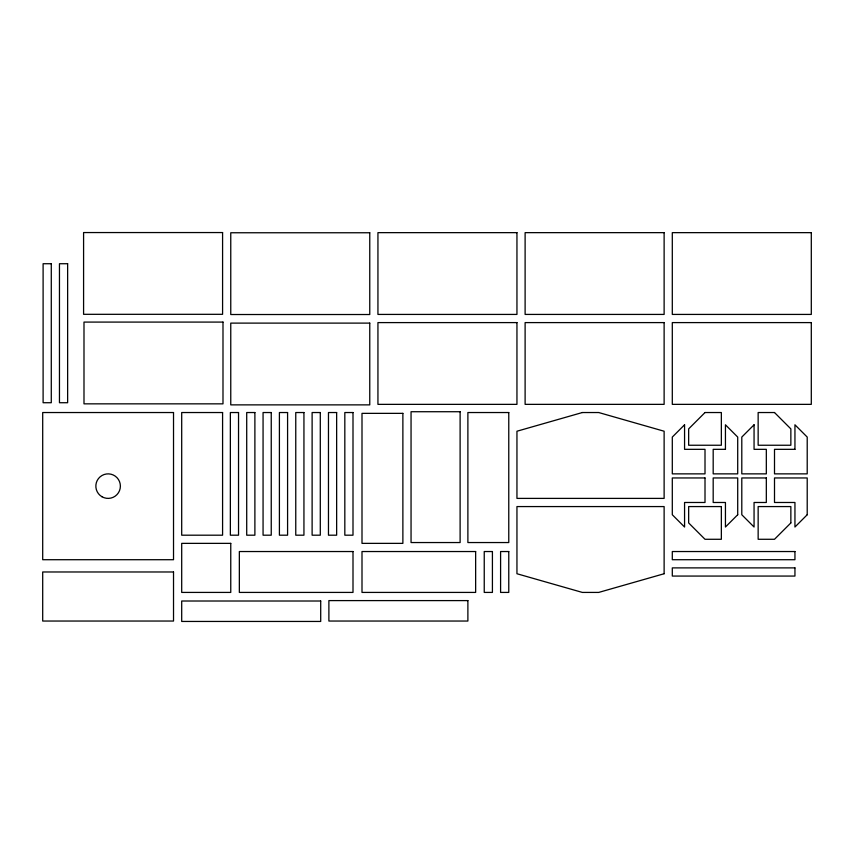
<?xml version="1.0" encoding="UTF-8"?>
<svg xmlns="http://www.w3.org/2000/svg" width="854" height="854" viewBox="0 0 854 854"><rect width="100%" height="100%" fill="white"/><g stroke="black" fill="none" stroke-linecap="round" stroke-linejoin="round"><path stroke-width="1.28" d="M684.566 424.801L672.301 437.067L672.301 473.863L705.009 473.863L705.009 449.332L684.566 449.332L684.566 424.801M705.009 412.535L688.655 428.889L688.655 445.244L721.352 445.244L721.352 412.535L705.009 412.535M754.061 424.801L741.795 437.067L741.795 473.863L766.326 473.863L766.326 449.332L754.061 449.332L754.061 424.801M737.707 514.748L725.441 527.014L725.441 502.483L713.186 502.483L713.186 477.952L737.707 477.952L737.707 514.748M790.857 522.926L774.503 539.28L758.149 539.28L758.149 506.571L790.857 506.571L790.857 522.926M807.211 514.748L794.946 527.014L794.946 502.483L774.503 502.483L774.503 477.952L807.211 477.952L807.211 514.748M582.353 412.535L516.948 431.227L516.948 498.394L664.124 498.394L664.124 431.227L598.707 412.535L582.353 412.535M664.124 573.739L598.707 592.42L582.353 592.42L516.948 573.739L516.948 506.571L664.124 506.571L664.124 573.739M222.584 232.555L83.585 232.555L83.585 314.315L222.584 314.315L222.584 232.555M369.761 232.758L230.761 232.758L230.761 314.518L369.761 314.518L369.761 232.758M516.948 232.651L377.938 232.651L377.938 314.421L516.948 314.421L516.948 232.651M664.124 232.651L525.114 232.651L525.114 314.421L664.124 314.421L664.124 232.651M811.3 232.651L672.301 232.651L672.301 314.421L811.3 314.421L811.3 232.651M51.283 263.726L43.106 263.726L43.106 402.725L51.283 402.725L51.283 263.726M67.637 263.726L59.46 263.726L59.46 402.725L67.637 402.725L67.637 263.726M222.99 322.086L83.991 322.086L83.991 403.846L222.99 403.846L222.99 322.086M516.948 322.598L377.938 322.598L377.938 404.358L516.948 404.358L516.948 322.598M664.124 322.598L525.114 322.598L525.114 404.358L664.124 404.358L664.124 322.598M811.3 322.598L672.301 322.598L672.301 404.358L811.3 404.358L811.3 322.598M369.761 323.111L230.761 323.111L230.761 404.871L369.761 404.871L369.761 323.111M460.114 411.724L411.052 411.724L411.052 542.546L460.114 542.546L460.114 411.724M173.522 412.535L42.7 412.535L42.7 559.712L173.522 559.712L173.522 412.535M222.584 412.535L181.699 412.535L181.699 535.191L222.584 535.191L222.584 412.535M238.533 412.535L230.356 412.535L230.356 535.191L238.533 535.191L238.533 412.535M254.887 412.535L246.71 412.535L246.71 535.191L254.887 535.191L254.887 412.535M271.241 412.535L263.064 412.535L263.064 535.191L271.241 535.191L271.241 412.535M287.584 412.535L279.407 412.535L279.407 535.191L287.584 535.191L287.584 412.535M303.939 412.535L295.762 412.535L295.762 535.191L303.939 535.191L303.939 412.535M320.293 412.535L312.116 412.535L312.116 535.191L320.293 535.191L320.293 412.535M336.647 412.535L328.47 412.535L328.47 535.191L336.647 535.191L336.647 412.535M353.001 412.535L344.824 412.535L344.824 535.191L353.001 535.191L353.001 412.535M508.77 412.535L467.885 412.535L467.885 542.546L508.77 542.546L508.77 412.535M774.503 412.535L758.149 412.535L758.149 445.244L790.857 445.244L790.857 428.889L774.503 412.535M402.874 413.357L362 413.357L362 543.368L402.874 543.368L402.874 413.357M725.441 449.332L713.186 449.332L713.186 473.863L737.707 473.863L737.707 437.067L725.441 424.801L725.441 449.332M794.946 449.332L774.503 449.332L774.503 473.863L807.211 473.863L807.211 437.067L794.946 424.801L794.946 449.332M705.009 477.952L672.301 477.952L672.301 514.748L684.566 527.014L684.566 502.483L705.009 502.483L705.009 477.952M766.326 477.952L741.795 477.952L741.795 514.748L754.061 527.014L754.061 502.483L766.326 502.483L766.326 477.952M721.352 506.571L688.655 506.571L688.655 522.926L705.009 539.28L721.352 539.28L721.352 506.571M230.761 543.368L181.699 543.368L181.699 592.42L230.761 592.42L230.761 543.368M353.001 551.535L239.344 551.535L239.344 592.42L353.001 592.42L353.001 551.535M475.646 551.535L362 551.535L362 592.42L475.646 592.42L475.646 551.535M492.416 551.535L484.239 551.535L484.239 592.42L492.416 592.42L492.416 551.535M508.77 551.535L500.593 551.535L500.593 592.42L508.77 592.42L508.77 551.535M794.946 551.535L672.301 551.535L672.301 559.712L794.946 559.712L794.946 551.535M794.946 567.889L672.301 567.889L672.301 576.066L794.946 576.066L794.946 567.889M173.522 571.977L42.7 571.977L42.7 621.039L173.522 621.039L173.522 571.977M467.885 600.597L328.886 600.597L328.886 621.039L467.885 621.039L467.885 600.597M320.709 601.013L181.699 601.013L181.699 621.445L320.709 621.445L320.709 601.013M101.978 496.75A12.266 12.266 0 0 0 120.382 486.129A12.266 12.266 0 0 0 101.978 475.507A12.266 12.266 0 0 0 101.978 496.75"/></g></svg>
